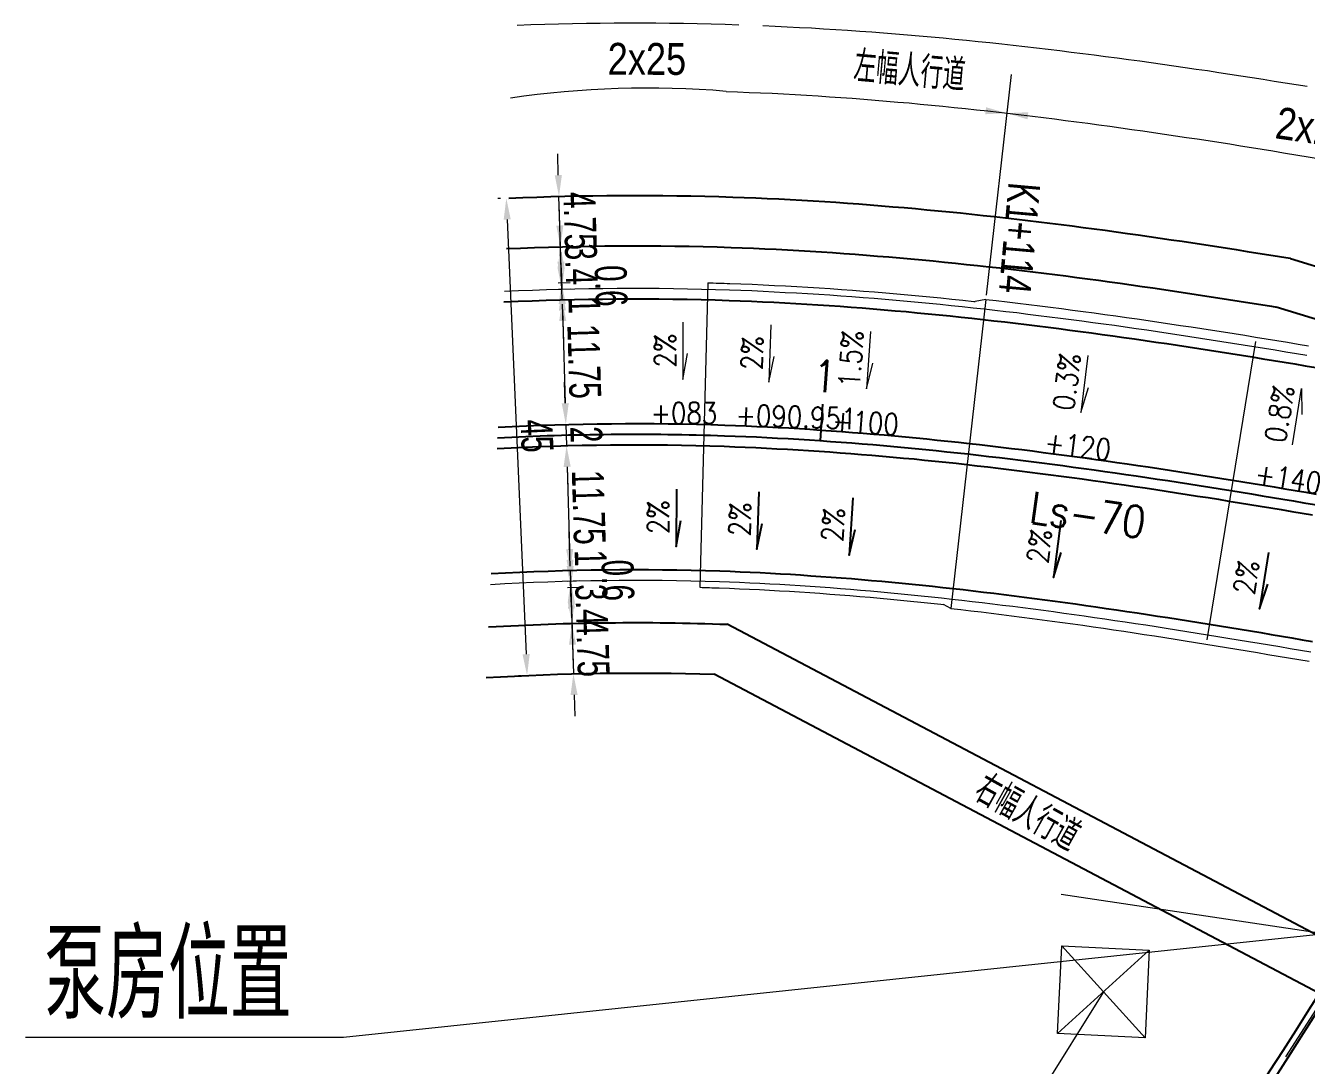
# Model space of a CAD drawing. Extents: x 141823 to 183823, y -39186 to 56515.
# Drawn here: x 145482 to 149103, y -15735 to -12797 of the extents above; entities that cross this region are included whole.
import ezdxf
from ezdxf.enums import TextEntityAlignment as Align

# ---------------------------------------------------------------- set-up
doc = ezdxf.new("R2010")
doc.units = 0
doc.header["$LTSCALE"] = 1000
doc.header["$MEASUREMENT"] = 0
for name, pattern in [('ACAD_ISO04W100', [30, 24, -3, 0, -3]), ('CENTER', [50.8, 31.75, -6.35, 6.35, -6.35]), ('DASH', [0.35, 0.25, -0.1])]:
    doc.linetypes.add(name, pattern=pattern)
for name, color, linetype in [('0-文字', 7, 'Continuous'), ('0-段落划分', 2, 'Continuous'), ('canshu', 1, 'Continuous'), ('LMBG-数据', 7, 'Continuous'), ('station', 6, 'Continuous'), ('zhix', 5, 'ACAD_ISO04W100'), ('分隔带', 3, 'Continuous'), ('路基边线', 1, 'Continuous'), ('路面边线', 7, 'Continuous')]:
    doc.layers.add(name, color=color, linetype=linetype)
for name, color, linetype, lineweight in [('DIM_LEAD', 3, 'Continuous', 15), ('PUB_TEXT', 7, 'Continuous', 15), ('标注', 4, 'Continuous', 15), ('隧道', 6, 'Continuous', 5)]:
    doc.layers.add(name, color=color, linetype=linetype, lineweight=lineweight)
doc.styles.add('_TCH_DIM', font='hztxt_e.shx', dxfattribs={"width": 0.7, "bigfont": 'hztxt.shx'})
doc.styles.add('GTF_XW', font='simplex1.shx', dxfattribs={"width": 0.7, "bigfont": 'hztxt.shx'})
doc.styles.get("Standard").update_dxf_attribs({"font": 'hztxt_e.shx', "width": 0.7, "bigfont": 'hztxt.shx'})
doc.dimstyles.get("Standard").update_dxf_attribs({"dimscale": 100, "dimtxt": 3.5, "dimasz": 1, "dimexe": 2.5, "dimexo": 3, "dimgap": 1.5, "dimtad": 1, "dimdec": 0, "dimzin": 0, "dimdsep": 46, "dimtxsty": 'Standard', "dimblk": 'ARCHTICK', "dimcen": 0.09, "dimadec": 0, "dimazin": 0, "dimtfac": 1, "dimtdec": 0, "dimtix": 1, "dimtmove": 2, "dimatfit": 3, "dimldrblk": 'ARCHTICK', "dimfxl": 0, "dimtolj": 1, "dimtzin": 0, "dimarcsym": 0})

# ---------------------------------------------------------------- blocks, each defined once
blk = doc.blocks.new('LMBG.RZHP..11主线正向')
at = {"layer": 'LMBG-数据', "style": 'GTF_XW', "width": 0.85}
blk.add_attdef('ZRZH', (0.2, -0.2), '', height=0.4, rotation=270, dxfattribs=at)
blk = doc.blocks.new('LMBG.ZXUP..11主线正向')
at = {"layer": 'LMBG-数据', "lineweight": -2}
blk.add_lwpolyline([(-0.54, 0.8), (0.54, 0.8), (0.053, 0.886)], dxfattribs=at)
at = {"layer": 'LMBG-数据', "lineweight": -2, "style": 'GTF_XW', "width": 0.85}
for tag, p in [('ZXCDKD', (0, 1.206)), ('ZXCDPD', (0, 0.468))]:
    blk.add_attdef(tag, text='', height=0.4, rotation=180, dxfattribs=at).set_placement(p, align=Align.MIDDLE)
blk = doc.blocks.new('LMBG.ZXDP..11主线正向')
at = {"layer": 'LMBG-数据', "lineweight": -2}
blk.add_lwpolyline([(0.54, 0.8), (-0.54, 0.8), (-0.053, 0.886)], dxfattribs=at)
at = {"layer": 'LMBG-数据', "lineweight": -2, "style": 'GTF_XW', "width": 0.85}
for tag, p in [('ZXCDKD', (0, 1.206)), ('ZXCDPD', (0, 0.468))]:
    blk.add_attdef(tag, text='', height=0.4, rotation=180, dxfattribs=at).set_placement(p, align=Align.MIDDLE)
blk = doc.blocks.new('LMBG.YXDP..11主线正向')
at = {"layer": 'LMBG-数据', "color": 0, "linetype": 'ByBlock', "lineweight": -2}
blk.add_lwpolyline([(-0.541, 0.683), (0.539, 0.683), (0.052, 0.768)], dxfattribs=at)
at = {"layer": 'LMBG-数据', "color": 0, "linetype": 'ByBlock', "lineweight": -2, "style": 'GTF_XW', "width": 0.85}
for tag, p in [('YXCDKD', (-0.007, 1.063)), ('YXCDPD', (-0.011, 0.344))]:
    blk.add_attdef(tag, text='', height=0.4, rotation=180, dxfattribs=at).set_placement(p, align=Align.MIDDLE)
blk = doc.blocks.new('*D32')
at = {"layer": 'Defpoints', "color": 0, "linetype": 'ByBlock'}
for p in [(-9952743.92, 2543622.61), (-9952743.83, 2543621.5), (-9952755.55, 2543620.59)]:
    blk.add_point(p, dxfattribs=at)
at = {"layer": '标注', "linetype": 'ByBlock', "lineweight": -2}
for p, q in [((-9952743.9, 2543622.3), (-9952743.98, 2543623.41)), ((-9952755.61, 2543621.39), (-9952755.7, 2543622.5)), ((-9952753.64, 2543621.86), (-9952745.92, 2543622.46))]:
    blk.add_line(p, q, dxfattribs=at)
at = {"layer": '标注', "linetype": 'ByBlock'}
for points in [[(-9952745.94, 2543622.79), (-9952745.89, 2543622.13), (-9952743.92, 2543622.61)], [(-9952753.67, 2543622.19), (-9952753.62, 2543621.53), (-9952755.64, 2543621.7)]]:
    blk.add_solid(points, dxfattribs=at)
at = {"layer": '标注', "linetype": 'ByBlock', "insert": (-9952749.93, 2543624.05), "char_height": 3, "attachment_point": 5, "rotation": 4.4419}
blk.add_mtext('\\A1;11.75', dxfattribs=at)
blk = doc.blocks.new('_ArchTick')
at = {"color": 0, "linetype": 'ByBlock', "const_width": 0.4}
blk.add_lwpolyline([(-0.5, -0.5), (0.5, 0.5)], dxfattribs=at)
blk = doc.blocks.new('*D33')
at = {"layer": 'Defpoints', "color": 0, "linetype": 'ByBlock'}
for p in [(-9952741.93, 2543622.77), (-9952743.83, 2543621.5), (-9952741.84, 2543621.66)]:
    blk.add_point(p, dxfattribs=at)
at = {"layer": '标注', "linetype": 'ByBlock', "lineweight": -2}
for p, q in [((-9952743.9, 2543622.3), (-9952743.98, 2543623.41)), ((-9952743.92, 2543622.61), (-9952741.93, 2543622.77)), ((-9952741.9, 2543622.45), (-9952741.99, 2543623.57)), ((-9952739.93, 2543622.92), (-9952737.94, 2543623.08)), ((-9952745.92, 2543622.46), (-9952747.91, 2543622.3))]:
    blk.add_line(p, q, dxfattribs=at)
at = {"layer": '标注', "linetype": 'ByBlock'}
for points in [[(-9952745.94, 2543622.79), (-9952745.89, 2543622.13), (-9952743.92, 2543622.61)], [(-9952739.96, 2543623.26), (-9952739.91, 2543622.59), (-9952741.93, 2543622.77)]]:
    blk.add_solid(points, dxfattribs=at)
at = {"layer": '标注', "linetype": 'ByBlock', "insert": (-9952743.07, 2543624.59), "char_height": 3, "attachment_point": 5, "rotation": 4.4419}
blk.add_mtext('\\A1;2', dxfattribs=at)
blk = doc.blocks.new('*D34')
at = {"layer": 'Defpoints', "color": 0, "linetype": 'ByBlock'}
for p in [(-9952730.21, 2543623.68), (-9952730.13, 2543622.57), (-9952741.84, 2543621.66)]:
    blk.add_point(p, dxfattribs=at)
at = {"layer": '标注', "linetype": 'ByBlock', "lineweight": -2}
for p, q in [((-9952730.19, 2543623.36), (-9952730.27, 2543624.48)), ((-9952741.9, 2543622.45), (-9952741.99, 2543623.57)), ((-9952739.93, 2543622.92), (-9952732.21, 2543623.52))]:
    blk.add_line(p, q, dxfattribs=at)
at = {"layer": '标注', "linetype": 'ByBlock'}
for points in [[(-9952732.23, 2543623.86), (-9952732.18, 2543623.19), (-9952730.21, 2543623.68)], [(-9952739.96, 2543623.26), (-9952739.91, 2543622.59), (-9952741.93, 2543622.77)]]:
    blk.add_solid(points, dxfattribs=at)
at = {"layer": '标注', "linetype": 'ByBlock', "insert": (-9952736.22, 2543625.12), "char_height": 3, "attachment_point": 5, "rotation": 4.4419}
blk.add_mtext('\\A1;11.75', dxfattribs=at)
blk = doc.blocks.new('*D35')
at = {"layer": 'Defpoints', "color": 0, "linetype": 'ByBlock'}
for p in [(-9952730.13, 2543622.57), (-9952729.22, 2543623.76), (-9952729.13, 2543622.64)]:
    blk.add_point(p, dxfattribs=at)
at = {"layer": '标注', "linetype": 'ByBlock', "lineweight": -2}
for p, q in [((-9952730.19, 2543623.36), (-9952730.27, 2543624.48)), ((-9952729.19, 2543623.44), (-9952729.28, 2543624.55)), ((-9952727.22, 2543623.91), (-9952725.23, 2543624.07)), ((-9952732.21, 2543623.52), (-9952734.2, 2543623.37)), ((-9952730.21, 2543623.68), (-9952729.22, 2543623.76))]:
    blk.add_line(p, q, dxfattribs=at)
at = {"layer": '标注', "linetype": 'ByBlock'}
for points in [[(-9952732.23, 2543623.86), (-9952732.18, 2543623.19), (-9952730.21, 2543623.68)], [(-9952727.25, 2543624.24), (-9952727.2, 2543623.58), (-9952729.22, 2543623.76)]]:
    blk.add_solid(points, dxfattribs=at)
at = {"layer": '标注', "linetype": 'ByBlock', "insert": (-9952731.47, 2543625.55), "char_height": 3, "attachment_point": 5, "rotation": 4.4419}
blk.add_mtext('\\A1;1', dxfattribs=at)
blk = doc.blocks.new('*D36')
at = {"layer": 'Defpoints', "color": 0, "linetype": 'ByBlock'}
for p in [(-9952728.62, 2543623.8), (-9952729.13, 2543622.64), (-9952728.53, 2543622.69)]:
    blk.add_point(p, dxfattribs=at)
at = {"layer": '标注', "linetype": 'ByBlock', "lineweight": -2}
for p, q in [((-9952729.19, 2543623.44), (-9952729.28, 2543624.55)), ((-9952729.22, 2543623.76), (-9952728.62, 2543623.8)), ((-9952728.59, 2543623.49), (-9952728.68, 2543624.6)), ((-9952726.62, 2543623.96), (-9952724.63, 2543624.11)), ((-9952731.21, 2543623.6), (-9952733.2, 2543623.45))]:
    blk.add_line(p, q, dxfattribs=at)
at = {"layer": '标注', "linetype": 'ByBlock'}
for points in [[(-9952731.24, 2543623.93), (-9952731.18, 2543623.27), (-9952729.22, 2543623.76)], [(-9952726.65, 2543624.29), (-9952726.6, 2543623.63), (-9952728.62, 2543623.8)]]:
    blk.add_solid(points, dxfattribs=at)
at = {"layer": '标注', "linetype": 'ByBlock', "insert": (-9952729.49, 2543628.19), "char_height": 3, "attachment_point": 5, "rotation": 4.4419}
blk.add_mtext('\\A1;0.6', dxfattribs=at)
blk = doc.blocks.new('*D37')
at = {"layer": 'Defpoints', "color": 0, "linetype": 'ByBlock'}
for p in [(-9952756.63, 2543621.63), (-9952756.55, 2543620.51), (-9952755.55, 2543620.59)]:
    blk.add_point(p, dxfattribs=at)
at = {"layer": '标注', "linetype": 'ByBlock', "lineweight": -2}
for p, q in [((-9952758.63, 2543621.47), (-9952760.62, 2543621.32)), ((-9952756.61, 2543621.31), (-9952756.69, 2543622.42)), ((-9952755.64, 2543621.7), (-9952756.63, 2543621.63)), ((-9952755.61, 2543621.39), (-9952755.7, 2543622.5)), ((-9952753.64, 2543621.86), (-9952751.65, 2543622.01))]:
    blk.add_line(p, q, dxfattribs=at)
at = {"layer": '标注', "linetype": 'ByBlock'}
for points in [[(-9952758.65, 2543621.8), (-9952758.6, 2543621.14), (-9952756.63, 2543621.63)], [(-9952753.67, 2543622.19), (-9952753.62, 2543621.53), (-9952755.64, 2543621.7)]]:
    blk.add_solid(points, dxfattribs=at)
at = {"layer": '标注', "linetype": 'ByBlock', "insert": (-9952755.2, 2543623.84), "char_height": 3, "attachment_point": 5, "rotation": 4.4419}
blk.add_mtext('\\A1;1', dxfattribs=at)
blk = doc.blocks.new('*D38')
at = {"layer": 'Defpoints', "color": 0, "linetype": 'ByBlock'}
for p in [(-9952757.23, 2543621.58), (-9952757.14, 2543620.47), (-9952756.55, 2543620.51)]:
    blk.add_point(p, dxfattribs=at)
at = {"layer": '标注', "linetype": 'ByBlock', "lineweight": -2}
for p, q in [((-9952759.23, 2543621.43), (-9952761.22, 2543621.27)), ((-9952757.21, 2543621.27), (-9952757.29, 2543622.38)), ((-9952756.63, 2543621.63), (-9952757.23, 2543621.58)), ((-9952756.61, 2543621.31), (-9952756.69, 2543622.42)), ((-9952754.64, 2543621.78), (-9952752.65, 2543621.94))]:
    blk.add_line(p, q, dxfattribs=at)
at = {"layer": '标注', "linetype": 'ByBlock'}
for points in [[(-9952759.25, 2543621.76), (-9952759.2, 2543621.09), (-9952757.23, 2543621.58)], [(-9952754.66, 2543622.11), (-9952754.61, 2543621.45), (-9952756.63, 2543621.63)]]:
    blk.add_solid(points, dxfattribs=at)
at = {"layer": '标注', "linetype": 'ByBlock', "insert": (-9952757.17, 2543626.24), "char_height": 3, "attachment_point": 5, "rotation": 4.4419}
blk.add_mtext('\\A1;0.6', dxfattribs=at)
blk = doc.blocks.new('*D39')
at = {"layer": 'Defpoints', "color": 0, "linetype": 'ByBlock'}
for p in [(-9952760.62, 2543621.32), (-9952760.53, 2543620.2), (-9952757.14, 2543620.47)]:
    blk.add_point(p, dxfattribs=at)
at = {"layer": '标注', "linetype": 'ByBlock', "lineweight": -2}
for p, q in [((-9952760.6, 2543621), (-9952760.68, 2543622.11)), ((-9952757.23, 2543621.58), (-9952760.62, 2543621.32)), ((-9952757.21, 2543621.27), (-9952757.29, 2543622.38)), ((-9952755.24, 2543621.74), (-9952753.24, 2543621.89)), ((-9952762.61, 2543621.16), (-9952764.61, 2543621.01))]:
    blk.add_line(p, q, dxfattribs=at)
at = {"layer": '标注', "linetype": 'ByBlock'}
for points in [[(-9952762.64, 2543621.49), (-9952762.59, 2543620.83), (-9952760.62, 2543621.32)], [(-9952755.26, 2543622.07), (-9952755.21, 2543621.4), (-9952757.23, 2543621.58)]]:
    blk.add_solid(points, dxfattribs=at)
at = {"layer": '标注', "linetype": 'ByBlock', "insert": (-9952759.07, 2543623.34), "char_height": 3, "attachment_point": 5, "rotation": 4.4419}
blk.add_mtext('\\A1;3.4', dxfattribs=at)
blk = doc.blocks.new('*D40')
at = {"layer": 'Defpoints', "color": 0, "linetype": 'ByBlock'}
for p in [(-9952765.36, 2543620.95), (-9952760.53, 2543620.2), (-9952765.27, 2543619.84)]:
    blk.add_point(p, dxfattribs=at)
at = {"layer": '标注', "linetype": 'ByBlock', "lineweight": -2}
for p, q in [((-9952765.33, 2543620.63), (-9952765.42, 2543621.75)), ((-9952760.6, 2543621), (-9952760.68, 2543622.11)), ((-9952758.63, 2543621.47), (-9952756.63, 2543621.63)), ((-9952767.35, 2543620.79), (-9952769.34, 2543620.64)), ((-9952760.62, 2543621.32), (-9952765.36, 2543620.95))]:
    blk.add_line(p, q, dxfattribs=at)
at = {"layer": '标注', "linetype": 'ByBlock'}
for points in [[(-9952758.65, 2543621.8), (-9952758.6, 2543621.14), (-9952760.62, 2543621.32)], [(-9952767.38, 2543621.13), (-9952767.32, 2543620.46), (-9952765.36, 2543620.95)]]:
    blk.add_solid(points, dxfattribs=at)
at = {"layer": '标注', "linetype": 'ByBlock', "insert": (-9952763.14, 2543623.03), "char_height": 3, "attachment_point": 5, "rotation": 4.4419}
blk.add_mtext('\\A1;4.75', dxfattribs=at)
blk = doc.blocks.new('*D41')
at = {"layer": 'Defpoints', "color": 0, "linetype": 'ByBlock'}
for p in [(-9952725.23, 2543624.07), (-9952728.53, 2543622.69), (-9952725.14, 2543622.95)]:
    blk.add_point(p, dxfattribs=at)
at = {"layer": '标注', "linetype": 'ByBlock', "lineweight": -2}
for p, q in [((-9952728.59, 2543623.49), (-9952728.68, 2543624.6)), ((-9952728.62, 2543623.8), (-9952725.23, 2543624.07)), ((-9952725.2, 2543623.75), (-9952725.29, 2543624.86)), ((-9952723.23, 2543624.22), (-9952721.24, 2543624.38)), ((-9952730.61, 2543623.65), (-9952732.61, 2543623.49))]:
    blk.add_line(p, q, dxfattribs=at)
at = {"layer": '标注', "linetype": 'ByBlock'}
for points in [[(-9952730.64, 2543623.98), (-9952730.59, 2543623.32), (-9952728.62, 2543623.8)], [(-9952723.26, 2543624.55), (-9952723.21, 2543623.89), (-9952725.23, 2543624.07)]]:
    blk.add_solid(points, dxfattribs=at)
at = {"layer": '标注', "linetype": 'ByBlock', "insert": (-9952727.07, 2543625.83), "char_height": 3, "attachment_point": 5, "rotation": 4.4419}
blk.add_mtext('\\A1;3.4', dxfattribs=at)
blk = doc.blocks.new('*D42')
at = {"layer": 'Defpoints', "color": 0, "linetype": 'ByBlock'}
for p in [(-9952720.49, 2543624.43), (-9952725.14, 2543622.95), (-9952720.41, 2543623.32)]:
    blk.add_point(p, dxfattribs=at)
at = {"layer": '标注', "linetype": 'ByBlock', "lineweight": -2}
for p, q in [((-9952720.47, 2543624.12), (-9952720.55, 2543625.23)), ((-9952727.22, 2543623.91), (-9952729.22, 2543623.76)), ((-9952725.2, 2543623.75), (-9952725.29, 2543624.86)), ((-9952725.23, 2543624.07), (-9952720.49, 2543624.43)), ((-9952718.5, 2543624.59), (-9952716.5, 2543624.74))]:
    blk.add_line(p, q, dxfattribs=at)
at = {"layer": '标注', "linetype": 'ByBlock'}
for points in [[(-9952727.25, 2543624.24), (-9952727.2, 2543623.58), (-9952725.23, 2543624.07)], [(-9952718.52, 2543624.92), (-9952718.47, 2543624.26), (-9952720.49, 2543624.43)]]:
    blk.add_solid(points, dxfattribs=at)
at = {"layer": '标注', "linetype": 'ByBlock', "insert": (-9952723.01, 2543626.14), "char_height": 3, "attachment_point": 5, "rotation": 4.4419}
blk.add_mtext('\\A1;4.75', dxfattribs=at)
blk = doc.blocks.new('*D43')
at = {"layer": 'Defpoints', "color": 0, "linetype": 'ByBlock'}
for p in [(-9952720.15, 2543620.33), (-9952720.13, 2543620.08), (-9952764.97, 2543616.25)]:
    blk.add_point(p, dxfattribs=at)
at = {"layer": '标注', "linetype": 'ByBlock', "lineweight": -2}
for p, q in [((-9952762.95, 2543616.18), (-9952722.12, 2543619.9)), ((-9952720.08, 2543619.53), (-9952720.06, 2543619.28)), ((-9952764.9, 2543615.45), (-9952764.87, 2543615.2))]:
    blk.add_line(p, q, dxfattribs=at)
at = {"layer": '标注', "linetype": 'ByBlock'}
for points in [[(-9952722.15, 2543620.23), (-9952722.09, 2543619.56), (-9952720.13, 2543620.08)], [(-9952762.98, 2543616.51), (-9952762.92, 2543615.85), (-9952764.94, 2543616)]]:
    blk.add_solid(points, dxfattribs=at)
at = {"layer": '标注', "linetype": 'ByBlock', "insert": (-9952742.71, 2543619.93), "char_height": 3, "attachment_point": 5, "rotation": 5.1993}
blk.add_mtext('\\A1;45', dxfattribs=at)
blk = doc.blocks.new('ac')
at = {"color": 5, "linetype": 'CENTER'}
for p, q in [((-9952697.05, 2543679.86), (-9952688.78, 2543671.6)), ((-9952697.05, 2543671.6), (-9952688.78, 2543679.86))]:
    blk.add_line(p, q, dxfattribs=at)
at = {"color": 5}
blk.add_lwpolyline([(-9952697.05, 2543679.86), (-9952688.78, 2543679.86), (-9952688.78, 2543671.6), (-9952697.05, 2543671.6)], close=True, dxfattribs=at)
at = {"layer": '0-段落划分', "color": 2}
for radius, start in [(3170.75, 58.68799), (3161.75, 58.58872), (3159.5, 58.5638), (3158.75, 58.55549), (3149.75, 58.45533), (3149, 58.44695)]:
    blk.add_arc((-9954257.81, 2540962.97), radius, start, 61.09589, dxfattribs=at)
at = {"layer": 'station', "color": 0}
blk.add_line((-9952743.53, 2543646.65), (-9952746.96, 2543646.72), dxfattribs=at)
at = {"layer": 'zhix', "flags": 128}
blk.add_lwpolyline([(-9952742.37, 2543616.24, -0.021398), (-9952743.57, 2543637.6), (-9952743.58, 2543638.6), (-9952743.59, 2543639.6), (-9952743.59, 2543640.6), (-9952743.59, 2543641.6), (-9952743.58, 2543642.6), (-9952743.58, 2543643.6), (-9952743.57, 2543644.6), (-9952743.55, 2543645.6), (-9952743.53, 2543646.6), (-9952743.51, 2543647.6), (-9952743.48, 2543648.6), (-9952743.46, 2543649.6), (-9952743.42, 2543650.6), (-9952743.39, 2543651.6), (-9952743.35, 2543652.59), (-9952743.31, 2543653.59), (-9952743.26, 2543654.59), (-9952743.21, 2543655.59), (-9952743.16, 2543656.59), (-9952743.11, 2543657.59), (-9952743.05, 2543658.59), (-9952742.99, 2543659.59), (-9952742.93, 2543660.58), (-9952742.87, 2543661.58), (-9952742.8, 2543662.58), (-9952742.73, 2543663.58), (-9952742.66, 2543664.57), (-9952742.58, 2543665.57), (-9952742.51, 2543666.57), (-9952742.43, 2543667.57), (-9952742.34, 2543668.56), (-9952742.26, 2543669.56), (-9952742.17, 2543670.55), (-9952742.08, 2543671.55), (-9952741.99, 2543672.55), (-9952741.9, 2543673.54), (-9952741.81, 2543674.54), (-9952741.71, 2543675.53), (-9952741.61, 2543676.53), (-9952741.51, 2543677.52), (-9952741.41, 2543678.52), (-9952741.31, 2543679.51), (-9952741.2, 2543680.51), (-9952741.1, 2543681.5), (-9952740.99, 2543682.5), (-9952740.88, 2543683.49), (-9952740.77, 2543684.48), (-9952740.66, 2543685.48), (-9952740.54, 2543686.47), (-9952740.43, 2543687.46), (-9952740.31, 2543688.46), (-9952740.2, 2543689.45), (-9952740.08, 2543690.44), (-9952739.96, 2543691.44), (-9952739.84, 2543692.43), (-9952739.72, 2543693.42), (-9952739.6, 2543694.42), (-9952739.48, 2543695.41), (-9952739.36, 2543696.4), (-9952739.23, 2543697.39), (-9952739.11, 2543698.38), (-9952738.99, 2543699.38), (-9952738.86, 2543700.37), (-9952738.74, 2543701.36), (-9952738.61, 2543702.35), (-9952738.48, 2543703.35), (-9952738.36, 2543704.34), (-9952738.23, 2543705.33), (-9952738.11, 2543706.32), (-9952737.98, 2543707.31), (-9952712.84, 2543904.76)], format="xyb", dxfattribs=at)
at = {"layer": '分隔带'}
blk.add_line((-9952752.13, 2543712.19), (-9952758.13, 2543688.96), dxfattribs=at)
at = {"layer": '分隔带', "flags": 128}
for points in [[(-9952743.37, 2543616.24, -0.0213), (-9952744.57, 2543637.59), (-9952744.58, 2543638.59), (-9952744.59, 2543639.59), (-9952744.59, 2543640.6), (-9952744.59, 2543641.6), (-9952744.58, 2543642.6), (-9952744.58, 2543643.61), (-9952744.57, 2543644.61), (-9952744.55, 2543645.61), (-9952744.53, 2543646.62), (-9952744.51, 2543647.62), (-9952744.48, 2543648.62), (-9952744.45, 2543649.63), (-9952744.42, 2543650.63), (-9952744.39, 2543651.63), (-9952744.35, 2543652.63), (-9952744.31, 2543653.64), (-9952744.26, 2543654.64), (-9952744.21, 2543655.64), (-9952744.16, 2543656.64), (-9952744.11, 2543657.64), (-9952744.05, 2543658.65), (-9952743.99, 2543659.65), (-9952743.93, 2543660.65), (-9952743.87, 2543661.65), (-9952743.8, 2543662.65), (-9952743.73, 2543663.65), (-9952743.65, 2543664.65), (-9952743.58, 2543665.65), (-9952743.5, 2543666.65), (-9952743.42, 2543667.65), (-9952743.34, 2543668.64), (-9952743.26, 2543669.64), (-9952743.17, 2543670.64), (-9952743.08, 2543671.64), (-9952742.99, 2543672.64), (-9952742.9, 2543673.64), (-9952742.8, 2543674.63), (-9952742.71, 2543675.63), (-9952742.61, 2543676.63), (-9952742.51, 2543677.62), (-9952742.41, 2543678.62), (-9952742.3, 2543679.62), (-9952742.2, 2543680.61), (-9952742.09, 2543681.61), (-9952741.98, 2543682.6), (-9952741.87, 2543683.6), (-9952741.76, 2543684.59), (-9952741.65, 2543685.59), (-9952741.54, 2543686.58), (-9952741.42, 2543687.58), (-9952741.31, 2543688.57), (-9952741.19, 2543689.57), (-9952741.07, 2543690.56), (-9952740.95, 2543691.56), (-9952740.83, 2543692.55), (-9952740.71, 2543693.54)], [(-9952741.36, 2543616.24, -0.021497), (-9952742.57, 2543637.61), (-9952742.58, 2543638.61), (-9952742.59, 2543639.6), (-9952742.59, 2543640.6), (-9952742.59, 2543641.6), (-9952742.58, 2543642.59), (-9952742.58, 2543643.59), (-9952742.57, 2543644.58), (-9952742.55, 2543645.58), (-9952742.53, 2543646.58), (-9952742.51, 2543647.57), (-9952742.48, 2543648.57), (-9952742.46, 2543649.57), (-9952742.42, 2543650.56), (-9952742.39, 2543651.56), (-9952742.35, 2543652.55), (-9952742.31, 2543653.55), (-9952742.26, 2543654.55), (-9952742.22, 2543655.54), (-9952742.17, 2543656.54), (-9952742.11, 2543657.53), (-9952742.06, 2543658.53), (-9952742, 2543659.52), (-9952741.93, 2543660.52), (-9952741.87, 2543661.52), (-9952741.8, 2543662.51), (-9952741.73, 2543663.51), (-9952741.66, 2543664.5), (-9952741.59, 2543665.5), (-9952741.51, 2543666.49), (-9952741.43, 2543667.48), (-9952741.35, 2543668.48), (-9952741.26, 2543669.47), (-9952741.18, 2543670.47), (-9952741.09, 2543671.46), (-9952741, 2543672.46), (-9952740.91, 2543673.45), (-9952740.81, 2543674.44), (-9952740.72, 2543675.44), (-9952740.62, 2543676.43), (-9952740.52, 2543677.42), (-9952740.42, 2543678.42), (-9952740.31, 2543679.41), (-9952740.21, 2543680.4), (-9952740.1, 2543681.39), (-9952739.99, 2543682.39), (-9952739.89, 2543683.38), (-9952739.78, 2543684.37), (-9952739.66, 2543685.36), (-9952739.55, 2543686.36), (-9952739.44, 2543687.35), (-9952739.32, 2543688.34), (-9952739.2, 2543689.33), (-9952739.09, 2543690.33), (-9952738.97, 2543691.32), (-9952738.85, 2543692.31), (-9952738.73, 2543693.3)], [(-9952760.2, 2543616.24, -0.019769), (-9952761.32, 2543637.38), (-9952761.33, 2543638.43), (-9952761.34, 2543639.5), (-9952761.34, 2543640.57), (-9952761.34, 2543641.64), (-9952761.33, 2543642.7), (-9952761.33, 2543643.77), (-9952761.31, 2543644.83), (-9952761.3, 2543645.9), (-9952761.28, 2543646.96), (-9952761.25, 2543648.02), (-9952761.23, 2543649.08), (-9952761.2, 2543650.14), (-9952761.16, 2543651.2), (-9952761.13, 2543652.25), (-9952761.08, 2543653.31), (-9952761.04, 2543654.36), (-9952760.99, 2543655.42), (-9952760.94, 2543656.47), (-9952760.89, 2543657.52), (-9952760.83, 2543658.57), (-9952760.77, 2543659.62), (-9952760.71, 2543660.66), (-9952760.65, 2543661.71), (-9952760.58, 2543662.76), (-9952760.51, 2543663.8), (-9952760.43, 2543664.84), (-9952760.36, 2543665.88), (-9952760.28, 2543666.92), (-9952760.2, 2543667.96), (-9952760.12, 2543669), (-9952760.03, 2543670.04), (-9952759.94, 2543671.07), (-9952759.86, 2543672.11), (-9952759.76, 2543673.14), (-9952759.67, 2543674.17), (-9952759.57, 2543675.2), (-9952759.48, 2543676.23), (-9952759.38, 2543677.26), (-9952759.28, 2543678.29), (-9952759.17, 2543679.31), (-9952759.07, 2543680.34), (-9952758.96, 2543681.36), (-9952758.85, 2543682.38), (-9952758.74, 2543683.4), (-9952758.63, 2543684.42), (-9952758.52, 2543685.44), (-9952758.41, 2543686.46), (-9952758.29, 2543687.48), (-9952758.18, 2543688.49), (-9952758.12, 2543689.01)], [(-9952724.52, 2543616.24, -0.02423), (-9952725.83, 2543638.7)]]:
    blk.add_lwpolyline(points, format="xyb", dxfattribs=at)
blk.add_lwpolyline([(-9952698.03, 2543698.09), (-9952725.83, 2543638.7)], dxfattribs=at)
at = {"layer": '标注', "linetype": 'ByBlock'}
for p, q in [((-9952686.16, 2543824.91), (-9952701.9, 2543671.31)), ((-9952692.92, 2543675.73), (-9952680.01, 2543668.48))]:
    blk.add_line(p, q, dxfattribs=at)
at = {"layer": '标注'}
for p, q in [((-9952772.69, 2543688.96), (-9952769.38, 2543717.41)), ((-9952772.81, 2543687.94), (-9952772.69, 2543688.96)), ((-9952772.92, 2543686.92), (-9952772.81, 2543687.94)), ((-9952773.04, 2543685.9), (-9952772.92, 2543686.92)), ((-9952773.15, 2543684.88), (-9952773.04, 2543685.9)), ((-9952773.27, 2543683.85), (-9952773.15, 2543684.88)), ((-9952773.38, 2543682.83), (-9952773.27, 2543683.85)), ((-9952773.6, 2543680.77), (-9952773.49, 2543681.8)), ((-9952773.49, 2543681.8), (-9952773.38, 2543682.83)), ((-9952773.7, 2543679.74), (-9952773.6, 2543680.77)), ((-9952773.81, 2543678.7), (-9952773.7, 2543679.74)), ((-9952773.91, 2543677.67), (-9952773.81, 2543678.7)), ((-9952774.01, 2543676.63), (-9952773.91, 2543677.67)), ((-9952774.11, 2543675.6), (-9952774.01, 2543676.63)), ((-9952774.31, 2543673.52), (-9952774.21, 2543674.56)), ((-9952774.21, 2543674.56), (-9952774.11, 2543675.6)), ((-9952774.4, 2543672.48), (-9952774.31, 2543673.52)), ((-9952774.5, 2543671.43), (-9952774.4, 2543672.48)), ((-9952774.59, 2543670.39), (-9952774.5, 2543671.43)), ((-9952774.68, 2543669.34), (-9952774.59, 2543670.39)), ((-9952774.76, 2543668.3), (-9952774.68, 2543669.34)), ((-9952774.93, 2543666.2), (-9952774.85, 2543667.25)), ((-9952774.85, 2543667.25), (-9952774.76, 2543668.3)), ((-9952775.01, 2543665.15), (-9952774.93, 2543666.2)), ((-9952775.08, 2543664.09), (-9952775.01, 2543665.15)), ((-9952775.16, 2543663.04), (-9952775.08, 2543664.09)), ((-9952778.82, 2543662.96), (-9952757.95, 2543661.61)), ((-9952775.23, 2543661.98), (-9952775.16, 2543663.04)), ((-9952775.3, 2543660.93), (-9952775.23, 2543661.98)), ((-9952775.36, 2543659.87), (-9952775.3, 2543660.93)), ((-9952775.49, 2543657.74), (-9952775.43, 2543658.81)), ((-9952775.43, 2543658.81), (-9952775.36, 2543659.87)), ((-9952775.54, 2543656.68), (-9952775.49, 2543657.74)), ((-9952775.6, 2543655.62), (-9952775.54, 2543656.68)), ((-9952775.65, 2543654.55), (-9952775.6, 2543655.62)), ((-9952775.7, 2543653.48), (-9952775.65, 2543654.55)), ((-9952775.74, 2543652.41), (-9952775.7, 2543653.48)), ((-9952775.78, 2543651.34), (-9952775.74, 2543652.41)), ((-9952775.82, 2543650.27), (-9952775.78, 2543651.34)), ((-9952775.89, 2543648.12), (-9952775.85, 2543649.2)), ((-9952775.85, 2543649.2), (-9952775.82, 2543650.27)), ((-9952775.91, 2543647.05), (-9952775.89, 2543648.12)), ((-9952775.94, 2543645.97), (-9952775.91, 2543647.05)), ((-9952775.96, 2543644.89), (-9952775.94, 2543645.97)), ((-9952775.97, 2543643.81), (-9952775.96, 2543644.89)), ((-9952775.99, 2543642.73), (-9952775.97, 2543643.81)), ((-9952775.99, 2543641.64), (-9952775.99, 2543642.73)), ((-9952776, 2543640.56), (-9952775.99, 2543641.64)), ((-9952776, 2543639.47), (-9952776, 2543640.56)), ((-9952775.99, 2543638.39), (-9952776, 2543639.47)), ((-9952775.99, 2543637.3), (-9952775.99, 2543638.39)), ((-9952775.97, 2543636.23), (-9952775.99, 2543637.3))]:
    blk.add_line(p, q, dxfattribs=at)
at = {"layer": '标注', "linetype": 'ByBlock', "flags": 128}
blk.add_lwpolyline([(-9952781.28, 2543616.24, -0.018103), (-9952782.31, 2543637.12)], format="xyb", dxfattribs=at)
blk.add_lwpolyline([(-9952782.33, 2543639.39), (-9952782.34, 2543640.53), (-9952782.34, 2543641.68), (-9952782.33, 2543642.83), (-9952782.33, 2543643.97), (-9952782.31, 2543645.11), (-9952782.29, 2543646.25), (-9952782.27, 2543647.38), (-9952782.25, 2543648.52), (-9952782.22, 2543649.65), (-9952782.19, 2543650.78), (-9952782.15, 2543651.91), (-9952782.11, 2543653.03), (-9952782.07, 2543654.15), (-9952782.02, 2543655.27), (-9952781.97, 2543656.39), (-9952781.92, 2543657.5), (-9952781.86, 2543658.62), (-9952781.8, 2543659.73), (-9952781.74, 2543660.83), (-9952781.67, 2543661.94), (-9952781.6, 2543663.04), (-9952781.53, 2543664.14), (-9952781.46, 2543665.24), (-9952781.38, 2543666.34), (-9952781.3, 2543667.43), (-9952781.22, 2543668.52), (-9952781.14, 2543669.61), (-9952781.05, 2543670.7), (-9952780.96, 2543671.78), (-9952780.87, 2543672.86), (-9952780.77, 2543673.94), (-9952780.68, 2543675.02), (-9952780.58, 2543676.09), (-9952780.48, 2543677.16), (-9952780.38, 2543678.23), (-9952780.28, 2543679.3), (-9952780.17, 2543680.36), (-9952780.07, 2543681.43), (-9952779.96, 2543682.49), (-9952779.85, 2543683.54), (-9952779.74, 2543684.6), (-9952779.62, 2543685.65), (-9952779.51, 2543686.7), (-9952779.39, 2543687.75), (-9952779.28, 2543688.8), (-9952779.16, 2543689.84), (-9952779.04, 2543690.88)], dxfattribs=at)
at = {"layer": '标注'}
blk.add_arc((-9952687.37, 2543633), 88.67, 177.9104, 191.0953, dxfattribs=at)
for points in [[(-9952774.69, 2543664.7), (-9952775.36, 2543664.75), (-9952775.18, 2543662.73)], [(-9952775.64, 2543660.75), (-9952774.98, 2543660.71), (-9952775.18, 2543662.73)]]:
    blk.add_solid(points, dxfattribs=at)
at = {"layer": '路基边线'}
blk.add_line((-9952756.84, 2543712.79), (-9952762.74, 2543690.09), dxfattribs=at)
at = {"layer": '路基边线', "flags": 128}
blk.add_lwpolyline([(-9952693.73, 2543696.08), (-9952721.07, 2543637.67)], dxfattribs=at)
for points in [[(-9952764.97, 2543616.24, -0.01937), (-9952766.06, 2543637.32), (-9952766.08, 2543638.39), (-9952766.08, 2543639.47), (-9952766.09, 2543640.56), (-9952766.09, 2543641.65), (-9952766.08, 2543642.73), (-9952766.08, 2543643.81), (-9952766.06, 2543644.9), (-9952766.05, 2543645.98), (-9952766.03, 2543647.05), (-9952766, 2543648.13), (-9952765.98, 2543649.21), (-9952765.94, 2543650.28), (-9952765.91, 2543651.36), (-9952765.87, 2543652.43), (-9952765.83, 2543653.5), (-9952765.79, 2543654.57), (-9952765.74, 2543655.64), (-9952765.69, 2543656.7), (-9952765.63, 2543657.77), (-9952765.58, 2543658.83), (-9952765.52, 2543659.89), (-9952765.45, 2543660.95), (-9952765.39, 2543662.01), (-9952765.32, 2543663.07), (-9952765.25, 2543664.13), (-9952765.17, 2543665.18), (-9952765.1, 2543666.23), (-9952765.02, 2543667.28), (-9952764.94, 2543668.33), (-9952764.85, 2543669.38), (-9952764.77, 2543670.43), (-9952764.68, 2543671.48), (-9952764.59, 2543672.52), (-9952764.49, 2543673.56), (-9952764.4, 2543674.61), (-9952764.3, 2543675.64), (-9952764.2, 2543676.68), (-9952764.1, 2543677.72), (-9952764, 2543678.76), (-9952763.9, 2543679.79), (-9952763.79, 2543680.82), (-9952763.69, 2543681.85), (-9952763.58, 2543682.88), (-9952763.47, 2543683.91), (-9952763.36, 2543684.94), (-9952763.24, 2543685.96), (-9952763.13, 2543686.99), (-9952763.01, 2543688.01), (-9952762.9, 2543689.03), (-9952762.78, 2543690.05), (-9952762.78, 2543690.09)], [(-9952719.74, 2543616.24, -0.023606), (-9952721.07, 2543637.67)]]:
    blk.add_lwpolyline(points, format="xyb", dxfattribs=at)
at = {"layer": '路面边线', "flags": 128}
for points in [[(-9952755.18, 2543616.24, -0.020206), (-9952756.32, 2543637.44), (-9952756.33, 2543638.48), (-9952756.34, 2543639.53), (-9952756.34, 2543640.58), (-9952756.34, 2543641.63), (-9952756.33, 2543642.67), (-9952756.33, 2543643.72), (-9952756.31, 2543644.77), (-9952756.3, 2543645.81), (-9952756.28, 2543646.86), (-9952756.26, 2543647.9), (-9952756.23, 2543648.94), (-9952756.2, 2543649.99), (-9952756.17, 2543651.03), (-9952756.13, 2543652.07), (-9952756.09, 2543653.11), (-9952756.05, 2543654.15), (-9952756, 2543655.18), (-9952755.95, 2543656.22), (-9952755.9, 2543657.26), (-9952755.84, 2543658.29), (-9952755.78, 2543659.33), (-9952755.72, 2543660.36), (-9952755.66, 2543661.39), (-9952755.59, 2543662.42), (-9952755.52, 2543663.46), (-9952755.45, 2543664.49), (-9952755.37, 2543665.51), (-9952755.3, 2543666.54), (-9952755.22, 2543667.57), (-9952755.13, 2543668.6), (-9952755.05, 2543669.62), (-9952754.96, 2543670.65), (-9952754.87, 2543671.67), (-9952754.78, 2543672.69), (-9952754.69, 2543673.71), (-9952754.6, 2543674.73), (-9952754.5, 2543675.75), (-9952754.4, 2543676.77), (-9952754.3, 2543677.79), (-9952754.2, 2543678.81), (-9952754.09, 2543679.82), (-9952753.99, 2543680.84), (-9952753.88, 2543681.85), (-9952753.77, 2543682.87), (-9952753.66, 2543683.88), (-9952753.55, 2543684.89), (-9952753.44, 2543685.9), (-9952753.33, 2543686.91), (-9952753.21, 2543687.92), (-9952753.1, 2543688.93), (-9952752.98, 2543689.94), (-9952752.86, 2543690.94), (-9952752.74, 2543691.94), (-9952752.62, 2543692.95)], [(-9952729.55, 2543616.24, -0.02272), (-9952730.82, 2543637.76), (-9952730.83, 2543638.72), (-9952730.84, 2543639.67), (-9952730.84, 2543640.62), (-9952730.84, 2543641.57), (-9952730.83, 2543642.52), (-9952730.83, 2543643.48), (-9952730.82, 2543644.43), (-9952730.8, 2543645.38), (-9952730.78, 2543646.34), (-9952730.76, 2543647.29), (-9952730.74, 2543648.25), (-9952730.71, 2543649.21), (-9952730.68, 2543650.17), (-9952730.65, 2543651.12), (-9952730.61, 2543652.08), (-9952730.57, 2543653.04), (-9952730.53, 2543654), (-9952730.48, 2543654.96), (-9952730.43, 2543655.92), (-9952730.38, 2543656.89), (-9952730.33, 2543657.85), (-9952730.27, 2543658.81), (-9952730.21, 2543659.77), (-9952730.15, 2543660.74), (-9952730.08, 2543661.7), (-9952730.01, 2543662.67), (-9952729.94, 2543663.63), (-9952729.87, 2543664.6), (-9952729.79, 2543665.57), (-9952729.72, 2543666.53), (-9952729.64, 2543667.5), (-9952729.56, 2543668.47), (-9952729.47, 2543669.44), (-9952729.39, 2543670.41), (-9952729.3, 2543671.38), (-9952729.21, 2543672.35), (-9952729.12, 2543673.32), (-9952729.02, 2543674.29), (-9952728.93, 2543675.27), (-9952728.83, 2543676.24), (-9952728.73, 2543677.21), (-9952728.63, 2543678.19), (-9952728.52, 2543679.16), (-9952728.42, 2543680.14), (-9952728.31, 2543681.11), (-9952728.21, 2543682.09), (-9952728.1, 2543683.07), (-9952727.99, 2543684.04), (-9952727.88, 2543685.02), (-9952727.76, 2543686), (-9952727.65, 2543686.98), (-9952727.54, 2543687.96), (-9952727.42, 2543688.94), (-9952727.3, 2543689.93), (-9952727.18, 2543690.91), (-9952727.06, 2543691.89), (-9952726.94, 2543692.87), (-9952726.82, 2543693.85)]]:
    blk.add_lwpolyline(points, format="xyb", dxfattribs=at)
at = {"layer": '隧道', "linetype": 'DASH', "ltscale": 10}
for p, q in [((-9952687.63, 2543693.2), (-9952693.15, 2543696.38)), ((-9952687.8, 2543692.72), (-9952693.36, 2543695.92))]:
    blk.add_line(p, q, dxfattribs=at)
at = {"layer": '隧道'}
for p, q in [((-9952754.81, 2543687.14), (-9952726.49, 2543683.91)), ((-9952757.55, 2543661.58), (-9952728.31, 2543659.68)), ((-9952757.55, 2543661.58), (-9952757.31, 2543660.6)), ((-9952728.31, 2543659.68), (-9952728.66, 2543658.96)), ((-9952757.88, 2543635.34), (-9952729.19, 2543635.95))]:
    blk.add_line(p, q, dxfattribs=at)
at = {"layer": '隧道', "flags": 128}
for points in [[(-9952757.55, 2543661.58), (-9952757.49, 2543662.55), (-9952757.42, 2543663.59), (-9952757.34, 2543664.62), (-9952757.27, 2543665.65), (-9952757.19, 2543666.69), (-9952757.11, 2543667.72), (-9952757.03, 2543668.75), (-9952756.94, 2543669.78), (-9952756.86, 2543670.81), (-9952756.77, 2543671.83), (-9952756.68, 2543672.86), (-9952756.58, 2543673.89), (-9952756.49, 2543674.91), (-9952756.39, 2543675.93), (-9952756.29, 2543676.96), (-9952756.19, 2543677.98), (-9952756.09, 2543679), (-9952755.98, 2543680.02), (-9952755.88, 2543681.04), (-9952755.77, 2543682.05), (-9952755.66, 2543683.07), (-9952755.55, 2543684.09), (-9952755.44, 2543685.1), (-9952755.33, 2543686.11), (-9952755.21, 2543687.13), (-9952755.1, 2543688.14), (-9952754.98, 2543689.15), (-9952754.87, 2543690.16), (-9952754.75, 2543691.17), (-9952754.63, 2543692.17)], [(-9952728.31, 2543659.68), (-9952728.25, 2543660.61), (-9952728.18, 2543661.57), (-9952728.12, 2543662.53), (-9952728.05, 2543663.49), (-9952727.98, 2543664.46), (-9952727.9, 2543665.42), (-9952727.82, 2543666.38), (-9952727.74, 2543667.35), (-9952727.66, 2543668.31), (-9952727.58, 2543669.27), (-9952727.49, 2543670.24), (-9952727.41, 2543671.21), (-9952727.32, 2543672.17), (-9952727.22, 2543673.14), (-9952727.13, 2543674.11), (-9952727.03, 2543675.08), (-9952726.94, 2543676.05), (-9952726.84, 2543677.02), (-9952726.74, 2543677.99), (-9952726.64, 2543678.96), (-9952726.53, 2543679.93), (-9952726.43, 2543680.91), (-9952726.32, 2543681.88), (-9952726.21, 2543682.85), (-9952726.1, 2543683.83), (-9952725.99, 2543684.8), (-9952725.88, 2543685.78), (-9952725.76, 2543686.76), (-9952725.65, 2543687.74), (-9952725.53, 2543688.72), (-9952725.41, 2543689.7), (-9952725.3, 2543690.68), (-9952725.18, 2543691.66), (-9952725.06, 2543692.64), (-9952724.94, 2543693.62)]]:
    blk.add_lwpolyline(points, dxfattribs=at)
for points in [[(-9952756.18, 2543616.24, -0.020117), (-9952757.32, 2543637.43), (-9952757.33, 2543638.47), (-9952757.34, 2543639.52), (-9952757.34, 2543640.58), (-9952757.34, 2543641.63), (-9952757.33, 2543642.68), (-9952757.33, 2543643.73), (-9952757.31, 2543644.78), (-9952757.3, 2543645.83), (-9952757.28, 2543646.88), (-9952757.26, 2543647.92), (-9952757.23, 2543648.97), (-9952757.2, 2543650.02), (-9952757.17, 2543651.06), (-9952757.13, 2543652.1), (-9952757.09, 2543653.15), (-9952757.04, 2543654.19), (-9952757, 2543655.23), (-9952756.95, 2543656.27), (-9952756.9, 2543657.31), (-9952756.84, 2543658.35), (-9952756.78, 2543659.38), (-9952756.72, 2543660.42), (-9952756.65, 2543661.46), (-9952756.59, 2543662.49), (-9952756.52, 2543663.52), (-9952756.45, 2543664.56), (-9952756.37, 2543665.59), (-9952756.29, 2543666.62), (-9952756.21, 2543667.65), (-9952756.13, 2543668.68), (-9952756.05, 2543669.7), (-9952755.96, 2543670.73), (-9952755.87, 2543671.76), (-9952755.78, 2543672.78), (-9952755.69, 2543673.8), (-9952755.59, 2543674.83), (-9952755.49, 2543675.85), (-9952755.4, 2543676.87), (-9952755.3, 2543677.89), (-9952755.19, 2543678.91), (-9952755.09, 2543679.93), (-9952754.98, 2543680.94), (-9952754.88, 2543681.96), (-9952754.77, 2543682.97), (-9952754.66, 2543683.99), (-9952754.55, 2543685), (-9952754.43, 2543686.01), (-9952754.32, 2543687.02), (-9952754.2, 2543688.04), (-9952754.09, 2543689.04), (-9952753.97, 2543690.05), (-9952753.85, 2543691.06), (-9952753.73, 2543692.06)], [(-9952728.54, 2543616.24, -0.02283), (-9952729.82, 2543637.77), (-9952729.83, 2543638.73), (-9952729.84, 2543639.67), (-9952729.84, 2543640.62), (-9952729.84, 2543641.57), (-9952729.83, 2543642.52), (-9952729.83, 2543643.47), (-9952729.82, 2543644.42), (-9952729.8, 2543645.37), (-9952729.78, 2543646.32), (-9952729.76, 2543647.27), (-9952729.74, 2543648.22), (-9952729.71, 2543649.18), (-9952729.68, 2543650.13), (-9952729.65, 2543651.09), (-9952729.61, 2543652.04), (-9952729.57, 2543653), (-9952729.53, 2543653.96), (-9952729.48, 2543654.91), (-9952729.43, 2543655.87), (-9952729.38, 2543656.83), (-9952729.33, 2543657.79), (-9952729.27, 2543658.75), (-9952729.21, 2543659.71), (-9952729.15, 2543660.67), (-9952729.08, 2543661.63), (-9952729.01, 2543662.6), (-9952728.94, 2543663.56), (-9952728.87, 2543664.52), (-9952728.8, 2543665.49), (-9952728.72, 2543666.45), (-9952728.64, 2543667.42), (-9952728.56, 2543668.39), (-9952728.48, 2543669.35), (-9952728.39, 2543670.32), (-9952728.3, 2543671.29), (-9952728.21, 2543672.26), (-9952728.12, 2543673.23), (-9952728.03, 2543674.2), (-9952727.93, 2543675.17), (-9952727.83, 2543676.14), (-9952727.73, 2543677.11), (-9952727.63, 2543678.08), (-9952727.53, 2543679.06), (-9952727.43, 2543680.03), (-9952727.32, 2543681), (-9952727.21, 2543681.98), (-9952727.1, 2543682.95), (-9952726.99, 2543683.93), (-9952726.88, 2543684.91), (-9952726.77, 2543685.88), (-9952726.66, 2543686.86), (-9952726.54, 2543687.84), (-9952726.43, 2543688.83), (-9952726.31, 2543689.81), (-9952726.19, 2543690.79), (-9952726.07, 2543691.77), (-9952725.95, 2543692.75), (-9952725.83, 2543693.73)], [(-9952757.88, 2543635.34, -0.001964), (-9952757.92, 2543637.42), (-9952757.93, 2543638.46), (-9952757.94, 2543639.52), (-9952757.94, 2543640.57), (-9952757.94, 2543641.63), (-9952757.93, 2543642.68), (-9952757.93, 2543643.74), (-9952757.91, 2543644.79), (-9952757.9, 2543645.84), (-9952757.88, 2543646.89), (-9952757.86, 2543647.94), (-9952757.83, 2543648.99), (-9952757.8, 2543650.03), (-9952757.77, 2543651.08), (-9952757.73, 2543652.13), (-9952757.69, 2543653.17), (-9952757.64, 2543654.22), (-9952757.6, 2543655.26), (-9952757.55, 2543656.3), (-9952757.49, 2543657.34), (-9952757.44, 2543658.38), (-9952757.38, 2543659.42), (-9952757.32, 2543660.46), (-9952757.31, 2543660.6)], [(-9952729.19, 2543635.95, -0.001936), (-9952729.22, 2543637.78), (-9952729.23, 2543638.73), (-9952729.24, 2543639.68), (-9952729.24, 2543640.62), (-9952729.24, 2543641.57), (-9952729.23, 2543642.51), (-9952729.23, 2543643.46), (-9952729.22, 2543644.41), (-9952729.2, 2543645.36), (-9952729.18, 2543646.31), (-9952729.16, 2543647.26), (-9952729.14, 2543648.21), (-9952729.11, 2543649.16), (-9952729.08, 2543650.11), (-9952729.05, 2543651.06), (-9952729.01, 2543652.02), (-9952728.97, 2543652.97), (-9952728.93, 2543653.93), (-9952728.88, 2543654.88), (-9952728.83, 2543655.84), (-9952728.78, 2543656.8), (-9952728.73, 2543657.76), (-9952728.67, 2543658.71), (-9952728.66, 2543658.96)]]:
    blk.add_lwpolyline(points, format="xyb", dxfattribs=at)
at = {"layer": 'LMBG-数据', "xscale": 5, "yscale": 5, "zscale": 5}
for p, rotation, values in [((-9952740.54, 2543686.52), 173.463390757202, {'ZRZH': '+140'}), ((-9952742.5, 2543666.62), 175.490059809958, {'ZRZH': '+120'}), ((-9952743.53, 2543646.65), 178.82634668022, {'ZRZH': '+100'}), ((-9952743.57, 2543637.6), 180.7661645519495, {'ZRZH': '+090.951'}), ((-9952743.33, 2543629.65), 182.5883995235836, {'ZRZH': '+083'})]:
    blk.add_blockref('LMBG.RZHP..11主线正向', p, dxfattribs=dict(at, rotation=rotation)).add_auto_attribs(values)
at = {"layer": 'LMBG-数据', "color": 0, "linetype": 'ByBlock', "lineweight": -2}
ref = blk.add_blockref('LMBG.ZXDP..11主线正向', (-9952748.36, 2543687.42), dxfattribs=dict(at, xscale=5, yscale=5, zscale=5, rotation=353.4633907572019))
ref.add_attrib('ZXCDPD', '0.8%', dxfattribs={"lineweight": -2, "height": 2, "rotation": 173.4634, "style": 'GTF_XW', "width": 0.85}).set_placement((-9952748.1, 2543689.74), align=Align.MIDDLE)
at = {"layer": 'LMBG-数据'}
ref = blk.add_blockref('LMBG.YXDP..11主线正向', (-9952732.71, 2543685.62), dxfattribs=dict(at, xscale=5, yscale=5, zscale=5, rotation=353.4633907572019))
ref.add_attrib('YXCDPD', '2%', dxfattribs={"color": 0, "linetype": 'ByBlock', "lineweight": -2, "height": 2, "rotation": 173.4634, "style": 'GTF_XW', "width": 0.85}).set_placement((-9952732.57, 2543687.34), align=Align.MIDDLE)
at = {"layer": 'LMBG-数据', "color": 0, "linetype": 'ByBlock', "lineweight": -2}
ref = blk.add_blockref('LMBG.ZXUP..11主线正向', (-9952750.35, 2543667.24), dxfattribs=dict(at, xscale=5, yscale=5, zscale=5, rotation=355.4900598099581))
ref.add_attrib('ZXCDPD', '0.3%', dxfattribs={"lineweight": -2, "height": 2, "rotation": 175.4901, "style": 'GTF_XW', "width": 0.85}).set_placement((-9952750.17, 2543669.57), align=Align.MIDDLE)
at = {"layer": 'LMBG-数据'}
ref = blk.add_blockref('LMBG.YXDP..11主线正向', (-9952734.65, 2543666), dxfattribs=dict(at, xscale=5, yscale=5, zscale=5, rotation=355.4900598099581))
ref.add_attrib('YXCDPD', '2%', dxfattribs={"color": 0, "linetype": 'ByBlock', "lineweight": -2, "height": 2, "rotation": 175.4901, "style": 'GTF_XW', "width": 0.85}).set_placement((-9952734.57, 2543667.72), align=Align.MIDDLE)
at = {"layer": 'LMBG-数据', "color": 0, "linetype": 'ByBlock', "lineweight": -2}
ref = blk.add_blockref('LMBG.ZXUP..11主线正向', (-9952751.4, 2543646.81), dxfattribs=dict(at, xscale=5, yscale=5, zscale=5, rotation=358.8263466802201))
ref.add_attrib('ZXCDPD', '1.5%', dxfattribs={"lineweight": -2, "height": 2, "rotation": 178.8263, "style": 'GTF_XW', "width": 0.85}).set_placement((-9952751.36, 2543649.15), align=Align.MIDDLE)
at = {"layer": 'LMBG-数据'}
ref = blk.add_blockref('LMBG.YXDP..11主线正向', (-9952735.66, 2543646.49), dxfattribs=dict(at, xscale=5, yscale=5, zscale=5, rotation=358.8263466802201))
ref.add_attrib('YXCDPD', '2%', dxfattribs={"color": 0, "linetype": 'ByBlock', "lineweight": -2, "height": 2, "rotation": 178.8263, "style": 'GTF_XW', "width": 0.85}).set_placement((-9952735.67, 2543648.21), align=Align.MIDDLE)
at = {"layer": 'LMBG-数据', "color": 0, "linetype": 'ByBlock', "lineweight": -2}
ref = blk.add_blockref('LMBG.ZXUP..11主线正向', (-9952751.44, 2543637.49), dxfattribs=dict(at, xscale=5, yscale=5, zscale=5, rotation=0.7661645519494868))
ref.add_attrib('ZXCDPD', '2%', dxfattribs={"lineweight": -2, "height": 2, "rotation": 180.7662, "style": 'GTF_XW', "width": 0.85}).set_placement((-9952751.47, 2543639.83), align=Align.MIDDLE)
at = {"layer": 'LMBG-数据'}
ref = blk.add_blockref('LMBG.YXDP..11主线正向', (-9952735.69, 2543637.7), dxfattribs=dict(at, xscale=5, yscale=5, zscale=5, rotation=0.7661645519494868))
ref.add_attrib('YXCDPD', '2%', dxfattribs={"color": 0, "linetype": 'ByBlock', "lineweight": -2, "height": 2, "rotation": 180.7662, "style": 'GTF_XW', "width": 0.85}).set_placement((-9952735.77, 2543639.42), align=Align.MIDDLE)
at = {"layer": 'LMBG-数据', "color": 0, "linetype": 'ByBlock', "lineweight": -2}
ref = blk.add_blockref('LMBG.ZXUP..11主线正向', (-9952751.2, 2543629.3), dxfattribs=dict(at, xscale=5, yscale=5, zscale=5, rotation=2.588399523583562))
ref.add_attrib('ZXCDPD', '2%', dxfattribs={"lineweight": -2, "height": 2, "rotation": 182.5884, "style": 'GTF_XW', "width": 0.85}).set_placement((-9952751.31, 2543631.63), align=Align.MIDDLE)
at = {"layer": 'LMBG-数据'}
ref = blk.add_blockref('LMBG.YXDP..11主线正向', (-9952735.47, 2543630.01), dxfattribs=dict(at, xscale=5, yscale=5, zscale=5, rotation=2.588399523583562))
ref.add_attrib('YXCDPD', '2%', dxfattribs={"color": 0, "linetype": 'ByBlock', "lineweight": -2, "height": 2, "rotation": 182.5884, "style": 'GTF_XW', "width": 0.85}).set_placement((-9952735.6, 2543631.72), align=Align.MIDDLE)
at = {"layer": '0-文字', "ltscale": 1000, "width": 0.7}
for s, rotation, p in [('右幅人行道', 63.6452, (-9952707.15, 2543672.5)), ('左幅人行道', 87.5977, (-9952778.53, 2543658.64))]:
    blk.add_text(s, height=3, rotation=rotation, dxfattribs=at).set_placement(p, align=Align.MIDDLE_RIGHT)
at = {"layer": 'canshu', "color": 0, "style": 'GTF_XW', "width": 0.85}
blk.add_text('Ls-70', height=3, rotation=84.7502, dxfattribs=at).set_placement((-9952737.73, 2543672.15), align=Align.MIDDLE)
at = {"layer": 'station', "color": 0, "style": 'GTF_XW', "width": 0.85}
blk.add_text('1', height=3, rotation=88.8263, dxfattribs=at).set_placement((-9952748.1, 2543646.74), align=Align.CENTER)
at = {"layer": '标注', "color": 7}
for s, rotation, width, p in [('2x25', 84.5036, 0.85, (-9952774.02, 2543688)), ('K1+114', 357.629, 0.75, (-9952768.76, 2543663.21, -2.62)), ('2x25', 92.5495, 0.85, (-9952777.02, 2543624.99))]:
    blk.add_text(s, height=3, rotation=rotation, dxfattribs=dict(at, width=width)).set_placement(p)
at = {"layer": '标注', "linetype": 'ByBlock'}
for base, p1, p2, angle, picture, middle in [((-9952728.62, 2543623.8), (-9952729.13, 2543622.64), (-9952728.53, 2543622.69), 4.4419, '*D36', (-9952729.49, 2543628.19)), ((-9952757.23, 2543621.58), (-9952756.55, 2543620.51), (-9952757.14, 2543620.47), 184.4419, '*D38', (-9952757.17, 2543626.24)), ((-9952729.22, 2543623.76), (-9952730.13, 2543622.57), (-9952729.13, 2543622.64), 4.4419, '*D35', (-9952731.47, 2543625.55)), ((-9952756.63, 2543621.63), (-9952755.55, 2543620.59), (-9952756.55, 2543620.51), 184.4419, '*D37', (-9952755.2, 2543623.84))]:
    dim = blk.add_linear_dim(base=base, p1=p1, p2=p2, angle=angle, dimstyle='Standard', dxfattribs=at)
    dim.commit()
    dim.dimension.update_dxf_attribs({"geometry": picture, "text_midpoint": middle, "dimtype": 129})
for p1, p2, distance, picture, middle in [((-9952741.84, 2543621.66), (-9952730.13, 2543622.57), 1.12, '*D34', (-9952736.22, 2543625.12)), ((-9952728.53, 2543622.69), (-9952725.14, 2543622.95), 1.12, '*D41', (-9952727.07, 2543625.83)), ((-9952725.14, 2543622.95), (-9952720.41, 2543623.32), 1.12, '*D42', (-9952723.01, 2543626.14)), ((-9952755.55, 2543620.59), (-9952743.83, 2543621.5), 1.12, '*D32', (-9952749.93, 2543624.05)), ((-9952743.83, 2543621.5), (-9952741.84, 2543621.66), 1.12, '*D33', (-9952743.07, 2543624.59)), ((-9952760.53, 2543620.2), (-9952765.27, 2543619.84), -1.12, '*D40', (-9952763.14, 2543623.03)), ((-9952757.14, 2543620.47), (-9952760.53, 2543620.2), -1.12, '*D39', (-9952759.07, 2543623.34)), ((-9952764.97, 2543616.25), (-9952720.15, 2543620.33), -0.25, '*D43', (-9952742.71, 2543619.93))]:
    dim = blk.add_aligned_dim(p1=p1, p2=p2, distance=distance, dimstyle='Standard', dxfattribs=at)
    dim.commit()
    dim.dimension.update_dxf_attribs({"geometry": picture, "text_midpoint": middle})
blk = doc.blocks.new('zx')
at = {"layer": '标注', "linetype": 'ByBlock', "xscale": 29.99999999999998, "yscale": 29.99999999999998, "zscale": 29.99999999999998, "rotation": 267.2929497497675}
blk.add_blockref('ac', (-90141045.2, -294670498.8), dxfattribs=at)

msp = doc.modelspace()

# ---------------------------------------------------------------- linework, layer by layer
at = {"layer": 'DIM_LEAD'}
for p, q in [((151055.4, -15162.9), (146381.1, -15656.3)), ((151055.4, -15162.9), (146381.1, -15656.3)), ((146381.1, -15656.3), (145482.4, -15656.3))]:
    msp.add_line(p, q, dxfattribs=at)

# ---------------------------------------------------------------- block references
msp.add_blockref('zx', (-37321.5, 11464.3))

# ---------------------------------------------------------------- texts
at = {"layer": 'PUB_TEXT', "style": '_TCH_DIM', "width": 0.7}
msp.add_text('泵房位置', height=250, dxfattribs=at).set_placement((145534.9, -15603.8))

doc.saveas('drawing.dxf')
